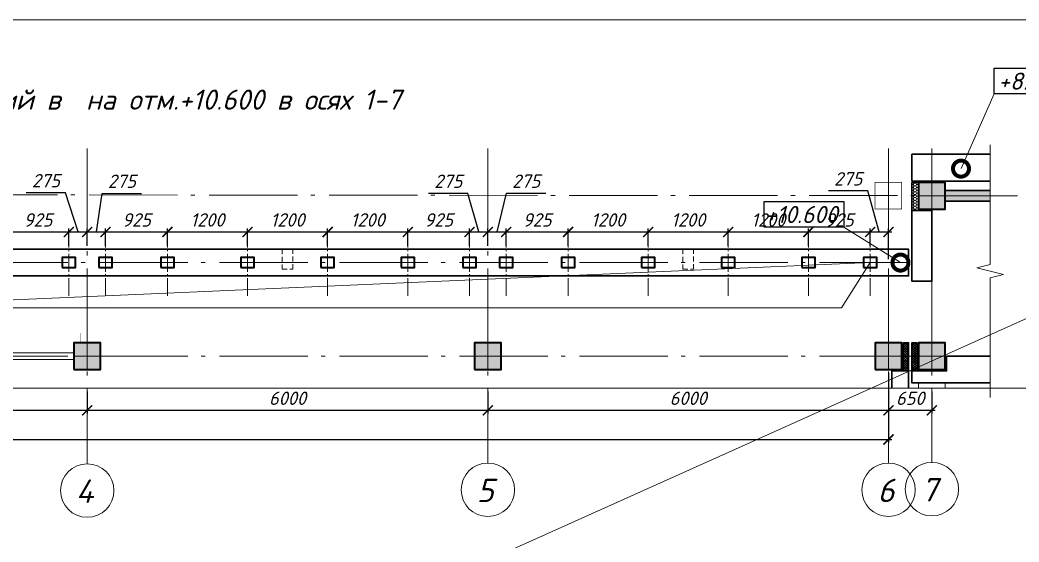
# Model space of a CAD drawing. Header units: millimetres. Extents: x -261261 to 40490, y -238222 to -44846.
# Drawn here: x -197658 to -182697, y -106146 to -98337 of the extents above; entities that cross this region are included whole.
import ezdxf
from ezdxf import colors
from ezdxf.entities.mleader import LeaderData, LeaderLine
from ezdxf.enums import TextEntityAlignment as Align
from ezdxf.math import Vec2, Vec3

# ---------------------------------------------------------------- set-up
doc = ezdxf.new("R2010")
doc.units = ezdxf.units.MM
doc.header["$MEASUREMENT"] = 0
for name, pattern in [('Double Dashed', [1797.222233, 1325, -211.666656, 63.333344, -197.222233]), ('Штриховая', [5644.444466, 2822.222233, -2822.222233]), ('штриховаяX2', [38.1, 25.4, -12.7])]:
    doc.linetypes.add(name, pattern=pattern)
doc.layers.get('0').update_dxf_attribs({"lineweight": 5})
doc.layers.add('#Hatch', color=252, linetype='Continuous', lineweight=5, true_color=0x696969)
for name, color, linetype, lineweight in [('#Бетон', 10, 'Continuous', 35), ('#Выноски', 150, 'Continuous', 15), ('#Оси', 7, 'Continuous', 5), ('0_Ном._пера__99', 7, 'Continuous', 40), ('колонны_Ном._пера__94', 252, 'Continuous', 13), ('колонны_Ном._пера__99', 7, 'Continuous', 40), ('Конструкции', 160, 'Continuous', 5), ('оси_Ном._пера__96', 7, 'Continuous', 5), ('оси_Ном._пера__97', 7, 'Continuous', 20), ('размеры', 7, 'Continuous', 5), ('стены наруж_Ном._пера__97', 7, 'Continuous', 20), ('чертеж_Ном._пера__96', 7, 'Continuous', 13), ('Штриховка', 7, 'Continuous', 9)]:
    doc.layers.add(name, color=color, linetype=linetype, lineweight=lineweight)
for name, color, linetype in [('#стены внутр', 152, 'Continuous'), ('#стены наруж', 7, 'Continuous'), ('колонны', 7, 'Continuous'), ('оси', 7, 'Continuous'), ('текст', 7, 'Continuous')]:
    doc.layers.add(name, color=color, linetype=linetype)
doc.styles.add('GOST 2.304', font='isocpeui.ttf')
doc.styles.get("Standard").update_dxf_attribs({"font": 'isocpeui.ttf'})
doc.styles.add('STEP PR', font='isocpeui.ttf')
doc.dimstyles.get("Standard").update_dxf_attribs({"dimtxt": 200, "dimasz": 150, "dimexe": 50, "dimexo": 50, "dimgap": 80, "dimtad": 1, "dimdec": 0, "dimzin": 0, "dimdsep": 46, "dimtxsty": 'Standard', "dimblk": 'ARCHTICK', "dimcen": 5, "dimdle": 50, "dimadec": 0, "dimazin": 0, "dimtfac": 1, "dimtdec": 0, "dimtofl": 0, "dimtmove": 1, "dimatfit": 3, "dimfxl": 1, "dimtolj": 1, "dimtzin": 0, "dimarcsym": 0})

# ---------------------------------------------------------------- blocks, each defined once
blk = doc.blocks.new('Колонна_15_1', base_point=(22379, 71856))
at = {"layer": 'колонны_Ном._пера__94', "linetype": 'Continuous', "true_color": 0x7d7d7d}
blk.add_hatch(color=8, dxfattribs=at).paths.add_polyline_path([(22179, 71647), (22579, 71647), (22579, 72047), (22179, 72047)])
blk.add_hatch(color=8, dxfattribs=at).paths.add_polyline_path([(22179, 71647), (22579, 71647), (22579, 72047), (22179, 72047)])
at = {"layer": 'колонны_Ном._пера__99', "linetype": 'Continuous', "flags": 128}
blk.add_lwpolyline([(22179, 71647), (22579, 71647), (22579, 72047), (22179, 72047)], close=True, dxfattribs=at)
at = {"layer": 'колонны_Ном._пера__99', "color": 8, "linetype": 'Continuous', "true_color": 0x737373, "flags": 128}
blk.add_lwpolyline([(22179, 71647), (22579, 71647), (22579, 72047), (22179, 72047)], close=True, dxfattribs=at)
at = {"layer": 'оси_Ном._пера__96', "color": 253, "lineweight": 5, "true_color": 0x9c9c9c}
for points in [[(22379, 72047), (22379, 71647)], [(22379, 72047), (22379, 71647)], [(22179, 71847), (22579, 71847)], [(22179, 71847), (22579, 71847)]]:
    blk.add_lwpolyline(points, dxfattribs=at)
blk = doc.blocks.new('Связ001')
at = {"layer": 'Конструкции', "color": 102, "linetype": 'Continuous', "lineweight": 9}
blk.add_lwpolyline([(5837, 0), (5837, 100), (0, 100), (0, 0), (5837, 0)], dxfattribs=at)
blk = doc.blocks.new('*U282')
at = {"color": 0, "linetype": 'ByBlock', "lineweight": -2}
blk.add_line((102.129, 0), (0, 0), dxfattribs=at)
blk = doc.blocks.new('*U283')
at = {"color": 0, "linetype": 'ByBlock', "lineweight": -2}
for p, q in [((11.186, 0), (11.499, 1.25)), ((11.499, 1.25), (12.124, -1.25)), ((11.186, 0), (0, 0)), ((12.124, -1.25), (12.436, 0)), ((23.622, 0), (12.436, 0))]:
    blk.add_line(p, q, dxfattribs=at)
blk = doc.blocks.new('_ArchTick')
at = {"color": 0, "linetype": 'ByBlock', "const_width": 0.15}
blk.add_lwpolyline([(-0.5, -0.5), (0.5, 0.5)], dxfattribs=at)
blk = doc.blocks.new('*D303')
at = {"layer": 'Defpoints', "color": 0, "transparency": 16777216}
for p in [(-196926, -101508), (-197851, -101766), (-196926, -101766)]:
    blk.add_point(p, dxfattribs=at)
at = {"layer": 'размеры', "color": 0, "lineweight": -2, "transparency": 16777216}
for p, q in [((-197901, -101508), (-196876, -101508)), ((-197851, -101716), (-197851, -101458)), ((-196926, -101716), (-196926, -101458))]:
    blk.add_line(p, q, dxfattribs=at)
at = {"layer": 'размеры', "color": 0, "lineweight": -2, "transparency": 16777216, "xscale": 150, "yscale": 150, "zscale": 150, "rotation": 180}
blk.add_blockref('_ArchTick', (-197851, -101508), dxfattribs=at)
at = {"layer": 'размеры', "color": 0, "lineweight": -2, "transparency": 16777216, "xscale": 150, "yscale": 150, "zscale": 150}
blk.add_blockref('_ArchTick', (-196926, -101508), dxfattribs=at)
at = {"layer": 'размеры', "color": 0, "transparency": 16777216, "insert": (-197388, -101328), "char_height": 200, "attachment_point": 5, "style": 'STEP PR'}
blk.add_mtext('\\A1;925', dxfattribs=at)
blk = doc.blocks.new('*D304')
at = {"layer": 'Defpoints', "color": 0, "transparency": 16777216}
for p in [(-196651, -101508), (-196926, -101766), (-196651, -101766)]:
    blk.add_point(p, dxfattribs=at)
at = {"layer": 'размеры', "color": 0, "lineweight": -2, "transparency": 16777216}
for p, q in [((-196975, -100922), (-197566, -100922)), ((-196789, -101508), (-196975, -100922)), ((-196976, -101508), (-196601, -101508)), ((-196926, -101716), (-196926, -101458)), ((-196651, -101716), (-196651, -101458))]:
    blk.add_line(p, q, dxfattribs=at)
at = {"layer": 'размеры', "color": 0, "lineweight": -2, "transparency": 16777216, "xscale": 150, "yscale": 150, "zscale": 150, "rotation": 180}
blk.add_blockref('_ArchTick', (-196926, -101508), dxfattribs=at)
at = {"layer": 'размеры', "color": 0, "lineweight": -2, "transparency": 16777216, "xscale": 150, "yscale": 150, "zscale": 150}
blk.add_blockref('_ArchTick', (-196651, -101508), dxfattribs=at)
at = {"layer": 'размеры', "color": 0, "transparency": 16777216, "insert": (-197270, -100741), "char_height": 200, "attachment_point": 5, "style": 'STEP PR'}
blk.add_mtext('\\A1;275', dxfattribs=at)
blk = doc.blocks.new('*D305')
at = {"layer": 'Defpoints', "color": 0, "transparency": 16777216}
for p in [(-196376, -101508), (-196651, -101766), (-196376, -101766)]:
    blk.add_point(p, dxfattribs=at)
at = {"layer": 'размеры', "color": 0, "lineweight": -2, "transparency": 16777216}
for p, q in [((-196514, -101508), (-196428, -100930)), ((-196428, -100930), (-195837, -100930)), ((-196701, -101508), (-196326, -101508)), ((-196651, -101716), (-196651, -101458)), ((-196376, -101716), (-196376, -101458))]:
    blk.add_line(p, q, dxfattribs=at)
at = {"layer": 'размеры', "color": 0, "lineweight": -2, "transparency": 16777216, "xscale": 150, "yscale": 150, "zscale": 150, "rotation": 180}
blk.add_blockref('_ArchTick', (-196651, -101508), dxfattribs=at)
at = {"layer": 'размеры', "color": 0, "lineweight": -2, "transparency": 16777216, "xscale": 150, "yscale": 150, "zscale": 150}
blk.add_blockref('_ArchTick', (-196376, -101508), dxfattribs=at)
at = {"layer": 'размеры', "color": 0, "transparency": 16777216, "insert": (-196132, -100749), "char_height": 200, "attachment_point": 5, "style": 'STEP PR'}
blk.add_mtext('\\A1;275', dxfattribs=at)
blk = doc.blocks.new('*D306')
at = {"layer": 'Defpoints', "color": 0, "transparency": 16777216}
for p in [(-195451, -101508), (-196376, -101766), (-195451, -101766)]:
    blk.add_point(p, dxfattribs=at)
at = {"layer": 'размеры', "color": 0, "lineweight": -2, "transparency": 16777216}
for p, q in [((-196426, -101508), (-195401, -101508)), ((-196376, -101716), (-196376, -101458)), ((-195451, -101716), (-195451, -101458))]:
    blk.add_line(p, q, dxfattribs=at)
at = {"layer": 'размеры', "color": 0, "lineweight": -2, "transparency": 16777216, "xscale": 150, "yscale": 150, "zscale": 150, "rotation": 180}
blk.add_blockref('_ArchTick', (-196376, -101508), dxfattribs=at)
at = {"layer": 'размеры', "color": 0, "lineweight": -2, "transparency": 16777216, "xscale": 150, "yscale": 150, "zscale": 150}
blk.add_blockref('_ArchTick', (-195451, -101508), dxfattribs=at)
at = {"layer": 'размеры', "color": 0, "transparency": 16777216, "insert": (-195913, -101328), "char_height": 200, "attachment_point": 5, "style": 'STEP PR'}
blk.add_mtext('\\A1;925', dxfattribs=at)
blk = doc.blocks.new('*D307')
at = {"layer": 'Defpoints', "color": 0, "transparency": 16777216}
for p in [(-194251, -101508), (-195451, -101766), (-194251, -101766)]:
    blk.add_point(p, dxfattribs=at)
at = {"layer": 'размеры', "color": 0, "lineweight": -2, "transparency": 16777216}
for p, q in [((-195501, -101508), (-194201, -101508)), ((-195451, -101716), (-195451, -101458)), ((-194251, -101716), (-194251, -101458))]:
    blk.add_line(p, q, dxfattribs=at)
at = {"layer": 'размеры', "color": 0, "lineweight": -2, "transparency": 16777216, "xscale": 150, "yscale": 150, "zscale": 150, "rotation": 180}
blk.add_blockref('_ArchTick', (-195451, -101508), dxfattribs=at)
at = {"layer": 'размеры', "color": 0, "lineweight": -2, "transparency": 16777216, "xscale": 150, "yscale": 150, "zscale": 150}
blk.add_blockref('_ArchTick', (-194251, -101508), dxfattribs=at)
at = {"layer": 'размеры', "color": 0, "transparency": 16777216, "insert": (-194851, -101328), "char_height": 200, "attachment_point": 5, "style": 'STEP PR'}
blk.add_mtext('\\A1;1200', dxfattribs=at)
blk = doc.blocks.new('*D308')
at = {"layer": 'Defpoints', "color": 0, "transparency": 16777216}
for p in [(-193051, -101508), (-194251, -101766), (-193051, -101766)]:
    blk.add_point(p, dxfattribs=at)
at = {"layer": 'размеры', "color": 0, "lineweight": -2, "transparency": 16777216}
for p, q in [((-194301, -101508), (-193001, -101508)), ((-194251, -101716), (-194251, -101458)), ((-193051, -101716), (-193051, -101458))]:
    blk.add_line(p, q, dxfattribs=at)
at = {"layer": 'размеры', "color": 0, "lineweight": -2, "transparency": 16777216, "xscale": 150, "yscale": 150, "zscale": 150, "rotation": 180}
blk.add_blockref('_ArchTick', (-194251, -101508), dxfattribs=at)
at = {"layer": 'размеры', "color": 0, "lineweight": -2, "transparency": 16777216, "xscale": 150, "yscale": 150, "zscale": 150}
blk.add_blockref('_ArchTick', (-193051, -101508), dxfattribs=at)
at = {"layer": 'размеры', "color": 0, "transparency": 16777216, "insert": (-193651, -101328), "char_height": 200, "attachment_point": 5, "style": 'STEP PR'}
blk.add_mtext('\\A1;1200', dxfattribs=at)
blk = doc.blocks.new('*D309')
at = {"layer": 'Defpoints', "color": 0, "transparency": 16777216}
for p in [(-191851, -101508), (-193051, -101766), (-191851, -101766)]:
    blk.add_point(p, dxfattribs=at)
at = {"layer": 'размеры', "color": 0, "lineweight": -2, "transparency": 16777216}
for p, q in [((-193101, -101508), (-191801, -101508)), ((-193051, -101716), (-193051, -101458)), ((-191851, -101716), (-191851, -101458))]:
    blk.add_line(p, q, dxfattribs=at)
at = {"layer": 'размеры', "color": 0, "lineweight": -2, "transparency": 16777216, "xscale": 150, "yscale": 150, "zscale": 150, "rotation": 180}
blk.add_blockref('_ArchTick', (-193051, -101508), dxfattribs=at)
at = {"layer": 'размеры', "color": 0, "lineweight": -2, "transparency": 16777216, "xscale": 150, "yscale": 150, "zscale": 150}
blk.add_blockref('_ArchTick', (-191851, -101508), dxfattribs=at)
at = {"layer": 'размеры', "color": 0, "transparency": 16777216, "insert": (-192451, -101328), "char_height": 200, "attachment_point": 5, "style": 'STEP PR'}
blk.add_mtext('\\A1;1200', dxfattribs=at)
blk = doc.blocks.new('*D310')
at = {"layer": 'Defpoints', "color": 0, "transparency": 16777216}
for p in [(-190926, -101508), (-191851, -101766), (-190926, -101766)]:
    blk.add_point(p, dxfattribs=at)
at = {"layer": 'размеры', "color": 0, "lineweight": -2, "transparency": 16777216}
for p, q in [((-191901, -101508), (-190876, -101508)), ((-191851, -101716), (-191851, -101458)), ((-190926, -101716), (-190926, -101458))]:
    blk.add_line(p, q, dxfattribs=at)
at = {"layer": 'размеры', "color": 0, "lineweight": -2, "transparency": 16777216, "xscale": 150, "yscale": 150, "zscale": 150, "rotation": 180}
blk.add_blockref('_ArchTick', (-191851, -101508), dxfattribs=at)
at = {"layer": 'размеры', "color": 0, "lineweight": -2, "transparency": 16777216, "xscale": 150, "yscale": 150, "zscale": 150}
blk.add_blockref('_ArchTick', (-190926, -101508), dxfattribs=at)
at = {"layer": 'размеры', "color": 0, "transparency": 16777216, "insert": (-191388, -101328), "char_height": 200, "attachment_point": 5, "style": 'STEP PR'}
blk.add_mtext('\\A1;925', dxfattribs=at)
blk = doc.blocks.new('*D311')
at = {"layer": 'Defpoints', "color": 0, "transparency": 16777216}
for p in [(-190651, -101508), (-190926, -101766), (-190651, -101766)]:
    blk.add_point(p, dxfattribs=at)
at = {"layer": 'размеры', "color": 0, "lineweight": -2, "transparency": 16777216}
for p, q in [((-190949, -100930), (-191539, -100930)), ((-190789, -101508), (-190949, -100930)), ((-190976, -101508), (-190601, -101508)), ((-190926, -101716), (-190926, -101458)), ((-190651, -101716), (-190651, -101458))]:
    blk.add_line(p, q, dxfattribs=at)
at = {"layer": 'размеры', "color": 0, "lineweight": -2, "transparency": 16777216, "xscale": 150, "yscale": 150, "zscale": 150, "rotation": 180}
blk.add_blockref('_ArchTick', (-190926, -101508), dxfattribs=at)
at = {"layer": 'размеры', "color": 0, "lineweight": -2, "transparency": 16777216, "xscale": 150, "yscale": 150, "zscale": 150}
blk.add_blockref('_ArchTick', (-190651, -101508), dxfattribs=at)
at = {"layer": 'размеры', "color": 0, "transparency": 16777216, "insert": (-191244, -100749), "char_height": 200, "attachment_point": 5, "style": 'STEP PR'}
blk.add_mtext('\\A1;275', dxfattribs=at)
blk = doc.blocks.new('*D312')
at = {"layer": 'Defpoints', "color": 0, "transparency": 16777216}
for p in [(-190376, -101508), (-190651, -101766), (-190376, -101766)]:
    blk.add_point(p, dxfattribs=at)
at = {"layer": 'размеры', "color": 0, "lineweight": -2, "transparency": 16777216}
for p, q in [((-190514, -101508), (-190373, -100929)), ((-190373, -100929), (-189783, -100929)), ((-190701, -101508), (-190326, -101508)), ((-190651, -101716), (-190651, -101458)), ((-190376, -101716), (-190376, -101458))]:
    blk.add_line(p, q, dxfattribs=at)
at = {"layer": 'размеры', "color": 0, "lineweight": -2, "transparency": 16777216, "xscale": 150, "yscale": 150, "zscale": 150, "rotation": 180}
blk.add_blockref('_ArchTick', (-190651, -101508), dxfattribs=at)
at = {"layer": 'размеры', "color": 0, "lineweight": -2, "transparency": 16777216, "xscale": 150, "yscale": 150, "zscale": 150}
blk.add_blockref('_ArchTick', (-190376, -101508), dxfattribs=at)
at = {"layer": 'размеры', "color": 0, "transparency": 16777216, "insert": (-190078, -100748), "char_height": 200, "attachment_point": 5, "style": 'STEP PR'}
blk.add_mtext('\\A1;275', dxfattribs=at)
blk = doc.blocks.new('*D313')
at = {"layer": 'Defpoints', "color": 0, "transparency": 16777216}
for p in [(-189451, -101508), (-190376, -101766), (-189451, -101766)]:
    blk.add_point(p, dxfattribs=at)
at = {"layer": 'размеры', "color": 0, "lineweight": -2, "transparency": 16777216}
for p, q in [((-190426, -101508), (-189401, -101508)), ((-190376, -101716), (-190376, -101458)), ((-189451, -101716), (-189451, -101458))]:
    blk.add_line(p, q, dxfattribs=at)
at = {"layer": 'размеры', "color": 0, "lineweight": -2, "transparency": 16777216, "xscale": 150, "yscale": 150, "zscale": 150, "rotation": 180}
blk.add_blockref('_ArchTick', (-190376, -101508), dxfattribs=at)
at = {"layer": 'размеры', "color": 0, "lineweight": -2, "transparency": 16777216, "xscale": 150, "yscale": 150, "zscale": 150}
blk.add_blockref('_ArchTick', (-189451, -101508), dxfattribs=at)
at = {"layer": 'размеры', "color": 0, "transparency": 16777216, "insert": (-189913, -101328), "char_height": 200, "attachment_point": 5, "style": 'STEP PR'}
blk.add_mtext('\\A1;925', dxfattribs=at)
blk = doc.blocks.new('*D314')
at = {"layer": 'Defpoints', "color": 0, "transparency": 16777216}
for p in [(-188251, -101508), (-189451, -101766), (-188251, -101766)]:
    blk.add_point(p, dxfattribs=at)
at = {"layer": 'размеры', "color": 0, "lineweight": -2, "transparency": 16777216}
for p, q in [((-189501, -101508), (-188201, -101508)), ((-189451, -101716), (-189451, -101458)), ((-188251, -101716), (-188251, -101458))]:
    blk.add_line(p, q, dxfattribs=at)
at = {"layer": 'размеры', "color": 0, "lineweight": -2, "transparency": 16777216, "xscale": 150, "yscale": 150, "zscale": 150, "rotation": 180}
blk.add_blockref('_ArchTick', (-189451, -101508), dxfattribs=at)
at = {"layer": 'размеры', "color": 0, "lineweight": -2, "transparency": 16777216, "xscale": 150, "yscale": 150, "zscale": 150}
blk.add_blockref('_ArchTick', (-188251, -101508), dxfattribs=at)
at = {"layer": 'размеры', "color": 0, "transparency": 16777216, "insert": (-188851, -101328), "char_height": 200, "attachment_point": 5, "style": 'STEP PR'}
blk.add_mtext('\\A1;1200', dxfattribs=at)
blk = doc.blocks.new('*D315')
at = {"layer": 'Defpoints', "color": 0, "transparency": 16777216}
for p in [(-187051, -101508), (-188251, -101766), (-187051, -101766)]:
    blk.add_point(p, dxfattribs=at)
at = {"layer": 'размеры', "color": 0, "lineweight": -2, "transparency": 16777216}
for p, q in [((-188301, -101508), (-187001, -101508)), ((-188251, -101716), (-188251, -101458)), ((-187051, -101716), (-187051, -101458))]:
    blk.add_line(p, q, dxfattribs=at)
at = {"layer": 'размеры', "color": 0, "lineweight": -2, "transparency": 16777216, "xscale": 150, "yscale": 150, "zscale": 150, "rotation": 180}
blk.add_blockref('_ArchTick', (-188251, -101508), dxfattribs=at)
at = {"layer": 'размеры', "color": 0, "lineweight": -2, "transparency": 16777216, "xscale": 150, "yscale": 150, "zscale": 150}
blk.add_blockref('_ArchTick', (-187051, -101508), dxfattribs=at)
at = {"layer": 'размеры', "color": 0, "transparency": 16777216, "insert": (-187651, -101328), "char_height": 200, "attachment_point": 5, "style": 'STEP PR'}
blk.add_mtext('\\A1;1200', dxfattribs=at)
blk = doc.blocks.new('*D316')
at = {"layer": 'Defpoints', "color": 0, "transparency": 16777216}
for p in [(-185851, -101508), (-187051, -101766), (-185851, -101766)]:
    blk.add_point(p, dxfattribs=at)
at = {"layer": 'размеры', "color": 0, "lineweight": -2, "transparency": 16777216}
for p, q in [((-187101, -101508), (-185801, -101508)), ((-187051, -101716), (-187051, -101458)), ((-185851, -101716), (-185851, -101458))]:
    blk.add_line(p, q, dxfattribs=at)
at = {"layer": 'размеры', "color": 0, "lineweight": -2, "transparency": 16777216, "xscale": 150, "yscale": 150, "zscale": 150, "rotation": 180}
blk.add_blockref('_ArchTick', (-187051, -101508), dxfattribs=at)
at = {"layer": 'размеры', "color": 0, "lineweight": -2, "transparency": 16777216, "xscale": 150, "yscale": 150, "zscale": 150}
blk.add_blockref('_ArchTick', (-185851, -101508), dxfattribs=at)
at = {"layer": 'размеры', "color": 0, "transparency": 16777216, "insert": (-186451, -101328), "char_height": 200, "attachment_point": 5, "style": 'STEP PR'}
blk.add_mtext('\\A1;1200', dxfattribs=at)
blk = doc.blocks.new('*D317')
at = {"layer": 'Defpoints', "color": 0, "transparency": 16777216}
for p in [(-184926, -101508), (-185851, -101766), (-184926, -101766)]:
    blk.add_point(p, dxfattribs=at)
at = {"layer": 'размеры', "color": 0, "lineweight": -2, "transparency": 16777216}
for p, q in [((-185901, -101508), (-184876, -101508)), ((-185851, -101716), (-185851, -101458)), ((-184926, -101716), (-184926, -101458))]:
    blk.add_line(p, q, dxfattribs=at)
at = {"layer": 'размеры', "color": 0, "lineweight": -2, "transparency": 16777216, "xscale": 150, "yscale": 150, "zscale": 150, "rotation": 180}
blk.add_blockref('_ArchTick', (-185851, -101508), dxfattribs=at)
at = {"layer": 'размеры', "color": 0, "lineweight": -2, "transparency": 16777216, "xscale": 150, "yscale": 150, "zscale": 150}
blk.add_blockref('_ArchTick', (-184926, -101508), dxfattribs=at)
at = {"layer": 'размеры', "color": 0, "transparency": 16777216, "insert": (-185388, -101328), "char_height": 200, "attachment_point": 5, "style": 'STEP PR'}
blk.add_mtext('\\A1;925', dxfattribs=at)
blk = doc.blocks.new('*D318')
at = {"layer": 'Defpoints', "color": 0, "transparency": 16777216}
for p in [(-184651, -101508), (-184926, -101766), (-184651, -101966)]:
    blk.add_point(p, dxfattribs=at)
at = {"layer": 'размеры', "color": 0, "lineweight": -2, "transparency": 16777216}
for p, q in [((-184960, -100894), (-185551, -100894)), ((-184789, -101508), (-184960, -100894)), ((-184976, -101508), (-184601, -101508)), ((-184926, -101716), (-184926, -101458)), ((-184651, -101916), (-184651, -101458))]:
    blk.add_line(p, q, dxfattribs=at)
at = {"layer": 'размеры', "color": 0, "lineweight": -2, "transparency": 16777216, "xscale": 150, "yscale": 150, "zscale": 150, "rotation": 180}
blk.add_blockref('_ArchTick', (-184926, -101508), dxfattribs=at)
at = {"layer": 'размеры', "color": 0, "lineweight": -2, "transparency": 16777216, "xscale": 150, "yscale": 150, "zscale": 150}
blk.add_blockref('_ArchTick', (-184651, -101508), dxfattribs=at)
at = {"layer": 'размеры', "color": 0, "transparency": 16777216, "insert": (-185255, -100713), "char_height": 200, "attachment_point": 5, "style": 'STEP PR'}
blk.add_mtext('\\A1;275', dxfattribs=at)
blk = doc.blocks.new('*D326')
at = {"layer": 'Defpoints', "color": 0, "transparency": 16777216}
for p in [(-202651, -103845), (-196651, -103845), (-196651, -104176)]:
    blk.add_point(p, dxfattribs=at)
at = {"layer": 'размеры', "color": 0, "lineweight": -2, "transparency": 16777216}
for p, q in [((-202651, -103895), (-202651, -104226)), ((-196651, -103895), (-196651, -104226)), ((-202701, -104176), (-196601, -104176))]:
    blk.add_line(p, q, dxfattribs=at)
at = {"layer": 'размеры', "color": 0, "lineweight": -2, "transparency": 16777216, "xscale": 150, "yscale": 150, "zscale": 150, "rotation": 180}
blk.add_blockref('_ArchTick', (-202651, -104176), dxfattribs=at)
at = {"layer": 'размеры', "color": 0, "lineweight": -2, "transparency": 16777216, "xscale": 150, "yscale": 150, "zscale": 150}
blk.add_blockref('_ArchTick', (-196651, -104176), dxfattribs=at)
at = {"layer": 'размеры', "color": 0, "transparency": 16777216, "insert": (-199651, -103996), "char_height": 200, "attachment_point": 5, "style": 'STEP PR'}
blk.add_mtext('\\A1;6000', dxfattribs=at)
blk = doc.blocks.new('*D327')
at = {"layer": 'Defpoints', "color": 0, "transparency": 16777216}
for p in [(-196651, -103845), (-190651, -103845), (-190651, -104176)]:
    blk.add_point(p, dxfattribs=at)
at = {"layer": 'размеры', "color": 0, "lineweight": -2, "transparency": 16777216}
for p, q in [((-196651, -103895), (-196651, -104226)), ((-190651, -103895), (-190651, -104226)), ((-196701, -104176), (-190601, -104176))]:
    blk.add_line(p, q, dxfattribs=at)
at = {"layer": 'размеры', "color": 0, "lineweight": -2, "transparency": 16777216, "xscale": 150, "yscale": 150, "zscale": 150, "rotation": 180}
blk.add_blockref('_ArchTick', (-196651, -104176), dxfattribs=at)
at = {"layer": 'размеры', "color": 0, "lineweight": -2, "transparency": 16777216, "xscale": 150, "yscale": 150, "zscale": 150}
blk.add_blockref('_ArchTick', (-190651, -104176), dxfattribs=at)
at = {"layer": 'размеры', "color": 0, "transparency": 16777216, "insert": (-193651, -103996), "char_height": 200, "attachment_point": 5, "style": 'STEP PR'}
blk.add_mtext('\\A1;6000', dxfattribs=at)
blk = doc.blocks.new('*D328')
at = {"layer": 'Defpoints', "color": 0, "transparency": 16777216}
for p in [(-190651, -103845), (-184651, -103845), (-184651, -104176)]:
    blk.add_point(p, dxfattribs=at)
at = {"layer": 'размеры', "color": 0, "lineweight": -2, "transparency": 16777216}
for p, q in [((-190651, -103895), (-190651, -104226)), ((-184651, -103895), (-184651, -104226)), ((-190701, -104176), (-184601, -104176))]:
    blk.add_line(p, q, dxfattribs=at)
at = {"layer": 'размеры', "color": 0, "lineweight": -2, "transparency": 16777216, "xscale": 150, "yscale": 150, "zscale": 150, "rotation": 180}
blk.add_blockref('_ArchTick', (-190651, -104176), dxfattribs=at)
at = {"layer": 'размеры', "color": 0, "lineweight": -2, "transparency": 16777216, "xscale": 150, "yscale": 150, "zscale": 150}
blk.add_blockref('_ArchTick', (-184651, -104176), dxfattribs=at)
at = {"layer": 'размеры', "color": 0, "transparency": 16777216, "insert": (-187651, -103996), "char_height": 200, "attachment_point": 5, "style": 'STEP PR'}
blk.add_mtext('\\A1;6000', dxfattribs=at)
blk = doc.blocks.new('*D329')
at = {"layer": 'Defpoints', "color": 0, "transparency": 16777216}
for p in [(-184651, -103845), (-184001, -103845), (-184001, -104176)]:
    blk.add_point(p, dxfattribs=at)
at = {"layer": 'размеры', "color": 0, "lineweight": -2, "transparency": 16777216}
for p, q in [((-184651, -103895), (-184651, -104226)), ((-184001, -103895), (-184001, -104226)), ((-184701, -104176), (-183951, -104176))]:
    blk.add_line(p, q, dxfattribs=at)
at = {"layer": 'размеры', "color": 0, "lineweight": -2, "transparency": 16777216, "xscale": 150, "yscale": 150, "zscale": 150, "rotation": 180}
blk.add_blockref('_ArchTick', (-184651, -104176), dxfattribs=at)
at = {"layer": 'размеры', "color": 0, "lineweight": -2, "transparency": 16777216, "xscale": 150, "yscale": 150, "zscale": 150}
blk.add_blockref('_ArchTick', (-184001, -104176), dxfattribs=at)
at = {"layer": 'размеры', "color": 0, "transparency": 16777216, "insert": (-184326, -103996), "char_height": 200, "attachment_point": 5, "style": 'STEP PR'}
blk.add_mtext('\\A1;650', dxfattribs=at)
blk = doc.blocks.new('*D330')
at = {"layer": 'Defpoints', "color": 0, "transparency": 16777216}
for p in [(-214651, -103566), (-184651, -103566), (-184651, -104613)]:
    blk.add_point(p, dxfattribs=at)
at = {"layer": 'размеры', "color": 0, "lineweight": -2, "transparency": 16777216}
for p, q in [((-214651, -103616), (-214651, -104663)), ((-184651, -103616), (-184651, -104663)), ((-214701, -104613), (-184601, -104613))]:
    blk.add_line(p, q, dxfattribs=at)
at = {"layer": 'размеры', "color": 0, "lineweight": -2, "transparency": 16777216, "xscale": 150, "yscale": 150, "zscale": 150, "rotation": 180}
blk.add_blockref('_ArchTick', (-214651, -104613), dxfattribs=at)
at = {"layer": 'размеры', "color": 0, "lineweight": -2, "transparency": 16777216, "xscale": 150, "yscale": 150, "zscale": 150}
blk.add_blockref('_ArchTick', (-184651, -104613), dxfattribs=at)
at = {"layer": 'размеры', "color": 0, "transparency": 16777216, "insert": (-199651, -104433), "char_height": 200, "attachment_point": 5}
blk.add_mtext('\\A1;30000', dxfattribs=at)
blk = doc.blocks.new('_DotSmall')
at = {"color": 0, "linetype": 'ByBlock', "const_width": 0.5}
blk.add_lwpolyline([(-0.0625, 0, 1), (0.0625, 0, 1)], format="xyb", close=True, dxfattribs=at)

msp = doc.modelspace()

# ---------------------------------------------------------------- hatches: boundary and pattern name
at = {"layer": '#Hatch'}
h = msp.add_hatch(dxfattribs=at)
h.set_pattern_fill('ANSI37', color=256, scale=200)
h.set_pattern_definition([(45, (0, -36155.389), (-17.6776695, 17.6776695), []), (135, (0, -36155.389), (-17.6776695, -17.6776695), [])])
h.paths.add_polyline_path([(-184222.2, -103165.8), (-184301.2, -103165.8), (-184301.2, -103365.8), (-184222.2, -103365.8)])
h.paths.add_polyline_path([(-184222.2, -103365.8), (-184301.2, -103365.8), (-184301.2, -103585.8), (-184222.2, -103585.8)])
h.paths.add_polyline_path([(-184351.2, -103365.8), (-184430.2, -103365.8), (-184430.2, -103585.8), (-184351.2, -103585.8), (-184351.2, -103585.8)])
h.paths.add_polyline_path([(-184351.2, -103165.8), (-184430.2, -103165.8), (-184430.2, -103365.8), (-184351.2, -103365.8)])
at = {"layer": 'колонны_Ном._пера__94', "linetype": 'Continuous', "true_color": 0x737373}
msp.add_hatch(color=8, dxfattribs=at).paths.add_polyline_path([(-183130.6, -101045.8), (-183130.6, -100885.8), (-183801.5, -100885.8), (-183801.5, -101045.8)])
msp.add_hatch(color=8, dxfattribs=at).paths.add_polyline_path([(-183130.6, -101045.8), (-183130.6, -100885.8), (-183801.5, -100885.8), (-183801.5, -101045.8)])
at = {"layer": 'Штриховка', "lineweight": 5, "true_color": 0x737373}
h = msp.add_hatch(dxfattribs=at)
h.set_pattern_fill('HONEY', color=8, scale=200)
h.set_pattern_definition([(360, (-172869.447, -166550.91), (37.5, 21.650635), [25, -50]), (120, (-172869.447, -166550.91), (-37.5, 21.650635), [25, -50]), (60, (-172869.447, -166550.91), (2e-14, 43.30127), [-50, 25])])
h.paths.add_polyline_path([(-184301.2, -101185.8), (-184233.3, -101185.8), (-184201.5, -101185.8), (-184201.1, -100765.8), (-184301, -100765.8)])

# ---------------------------------------------------------------- linework, layer by layer
at = {"layer": '#Бетон', "linetype": 'штриховаяX2', "lineweight": 9, "ltscale": 3}
for points in [[(-193571.5, -102065.8), (-193571.5, -101765.8), (-193731.5, -101765.8), (-193731.5, -102065.8)], [(-187571.5, -102065.7), (-187571.5, -101765.7), (-187731.5, -101765.7), (-187731.5, -102065.7)]]:
    msp.add_lwpolyline(points, close=True, dxfattribs=at)
at = {"layer": '#Бетон'}
for points in [[(-197025.9, -102040.8), (-196825.9, -102040.8), (-196825.9, -101890.8), (-197025.9, -101890.8)], [(-196475.9, -102040.7), (-196275.9, -102040.7), (-196275.9, -101890.7), (-196475.9, -101890.7)], [(-195550.9, -102040.8), (-195350.9, -102040.8), (-195350.9, -101890.8), (-195550.9, -101890.8)], [(-194350.9, -102040.7), (-194150.9, -102040.7), (-194150.9, -101890.7), (-194350.9, -101890.7)], [(-193150.9, -102040.7), (-192950.9, -102040.7), (-192950.9, -101890.7), (-193150.9, -101890.7)], [(-191950.9, -102040.8), (-191750.9, -102040.8), (-191750.9, -101890.8), (-191950.9, -101890.8)], [(-191025.9, -102040.6), (-190825.9, -102040.6), (-190825.9, -101890.6), (-191025.9, -101890.6)], [(-190475.9, -102040.6), (-190275.9, -102040.6), (-190275.9, -101890.6), (-190475.9, -101890.6)], [(-189550.9, -102040.8), (-189350.9, -102040.8), (-189350.9, -101890.8), (-189550.9, -101890.8)], [(-188350.9, -102040.8), (-188150.9, -102040.8), (-188150.9, -101890.8), (-188350.9, -101890.8)], [(-187150.9, -102040.6), (-186950.9, -102040.6), (-186950.9, -101890.6), (-187150.9, -101890.6)], [(-185950.9, -102040.6), (-185750.9, -102040.6), (-185750.9, -101890.6), (-185950.9, -101890.6)], [(-185025.9, -102040.6), (-184825.9, -102040.6), (-184825.9, -101890.6), (-185025.9, -101890.6)]]:
    msp.add_lwpolyline(points, close=True, dxfattribs=at)
at = {"layer": '#стены внутр', "color": 8, "lineweight": 30, "true_color": 0x737373}
for points in [[(-183801.5, -101045.8), (-183801.5, -100885.8), (-183130.6, -100885.8)], [(-183130.6, -101045.8), (-183801.5, -101045.8)]]:
    msp.add_lwpolyline(points, dxfattribs=at)
at = {"layer": '#стены внутр', "lineweight": 30}
for points in [[(-183801.5, -101045.8), (-183801.5, -100885.8), (-183130.6, -100885.8)], [(-183130.6, -101045.8), (-183801.5, -101045.8)]]:
    msp.add_lwpolyline(points, dxfattribs=at)
at = {"layer": '#стены наруж', "lineweight": 30}
for points in [[(-183130.6, -100345.8), (-184301.2, -100345.8), (-184301.2, -100745.8), (-183130.6, -100745.8)], [(-184351.2, -101765.8), (-184351.2, -101765.8), (-184351.2, -101765.8), (-184351.2, -101765.8), (-184351.2, -101765.8), (-215271.5, -101765.8), (-215271.5, -103845.4)], [(-214871.5, -103845.4), (-214871.5, -102165.8), (-184351.2, -102165.8), (-184351.2, -101765.8)], [(-184430.2, -103165.8), (-184351.2, -103165.8), (-184351.2, -103585.8)], [(-184430.2, -103165.8), (-184430.2, -103585.8)], [(-184222.2, -103165.8), (-184301.2, -103165.8), (-184301.2, -103585.8)], [(-184222.2, -103165.8), (-184222.2, -103585.8)], [(-184301.2, -103585.8), (-183801.5, -103585.8), (-183781.5, -103585.8), (-183781.5, -103365.7)], [(-183130.6, -103365.7), (-183781.5, -103365.7)], [(-184601.2, -103845.4), (-184601.2, -103585.8), (-184351.2, -103585.8)], [(-184351.2, -103585.8), (-184351.2, -103845.4)], [(-184301.2, -103585.8), (-184301.2, -103765.7), (-183130.6, -103765.7)]]:
    msp.add_lwpolyline(points, dxfattribs=at)
for points in [[(-184201.5, -100765.8), (-184301.2, -100765.8), (-184301.2, -101185.8), (-184201.5, -101185.8)], [(-184001.2, -101185.8), (-184301.2, -101185.8), (-184301.2, -102244.6), (-184001.2, -102244.6)]]:
    msp.add_lwpolyline(points, close=True, dxfattribs=at)
msp.add_lwpolyline([(-220094.7, -98336.6), (-172624.4, -98336.6), (-172624.4, -119626.1), (-220094.7, -119626.1)], close=True)
msp.add_lwpolyline([(-220094.7, -119626.1), (-172624.4, -98336.6)])
at = {"layer": 'Defpoints', "color": 8, "linetype": 'штриховаяX2', "lineweight": 5, "ltscale": 5, "true_color": 0x737373, "const_width": 0.5}
for points in [[(-196751.8, -103165.8), (-196551.8, -103165.8), (-196551.2, -101865.8), (-196751.2, -101865.8)], [(-214451.5, -103165.8), (-196856.7, -103165.8), (-196856.7, -103565.8), (-214451.5, -103565.8)], [(-196451.5, -103165.8), (-184851.5, -103165.8), (-184851.5, -103565.8), (-196451.5, -103565.8)]]:
    msp.add_lwpolyline(points, close=True, dxfattribs=at)
at = {"layer": 'оси', "color": 9, "linetype": 'Штриховая', "lineweight": 13, "ltscale": 0.05, "true_color": 0xc4c4c4, "const_width": 10}
msp.add_lwpolyline([(-184851.8, -100765.8), (-184451.8, -100765.8), (-184451.8, -101165.8), (-184851.8, -101165.8)], close=True, dxfattribs=at)
at = {"layer": 'оси_Ном._пера__96', "linetype": 'Double Dashed', "lineweight": 5}
msp.add_line((-196651.2, -100259.2), (-196651.2, -104345.5), dxfattribs=at)
at = {"layer": 'оси_Ном._пера__96', "linetype": 'Double Dashed'}
for p, q in [((-190651.2, -100259.2), (-190651.2, -104334.2)), ((-184651.2, -100259.2), (-184651.2, -104334.2)), ((-184001.2, -100259.2), (-184001.2, -104324.4)), ((-182717.5, -100965.8), (-217249.4, -100937.7)), ((-184360.7, -101965.8), (-216741.4, -101965.8)), ((-184360.7, -103365.8), (-217041.5, -103365.8)), ((-184821.1, -103365.8), (-183921.1, -103365.8)), ((-190651.2, -104122.3), (-190651.2, -104965.2)), ((-184651.2, -104122.3), (-184651.2, -104965.2)), ((-184001.2, -104112.6), (-184001.2, -104955.5)), ((-196651.2, -104133.6), (-196651.2, -104976.5))]:
    msp.add_line(p, q, dxfattribs=at)
at = {"layer": 'оси_Ном._пера__96', "linetype": 'Double Dashed', "ltscale": 0.2}
for points in [[(-196925.9, -102461.5), (-196925.9, -101442)], [(-196375.9, -102461.5), (-196375.9, -101442)], [(-195450.9, -102461.5), (-195450.9, -101442)], [(-194250.9, -102461.5), (-194250.9, -101442)], [(-193050.9, -102461.4), (-193050.9, -101441.9)], [(-191850.9, -102461.5), (-191850.9, -101442)], [(-190925.9, -102461.4), (-190925.9, -101441.8)], [(-190375.9, -102461.5), (-190375.9, -101442)], [(-189450.9, -102461.5), (-189450.9, -101442)], [(-188250.9, -102461.5), (-188250.9, -101442)], [(-187050.9, -102461.3), (-187050.9, -101441.8)], [(-185850.9, -102461.3), (-185850.9, -101441.8)], [(-184925.9, -102461.5), (-184925.9, -101442)]]:
    msp.add_lwpolyline(points, dxfattribs=at)
at = {"layer": 'оси_Ном._пера__96', "linetype": 'Double Dashed'}
for p in [(-190651.2, -104122.3), (-190651.2, -104122.3), (-184651.2, -104122.3), (-184651.2, -104122.3), (-184001.2, -104112.6), (-184001.2, -104112.6), (-196651.2, -104133.6), (-196651.2, -104133.6)]:
    msp.add_point(p, dxfattribs=at)
at = {"layer": 'оси_Ном._пера__97', "linetype": 'Continuous'}
for centre in [(-196651.2, -105376.5), (-190651.2, -105365.2), (-184651.2, -105365.2), (-184001.2, -105355.5)]:
    msp.add_ellipse(centre, major_axis=(282.8, 282.8), ratio=1, start_param=3.9269908, end_param=10.2101761, dxfattribs=at)
at = {"layer": 'стены наруж_Ном._пера__97', "linetype": 'Continuous'}
for centre, start, end in [((-184725.7, -100876.3), 90, 180), ((-183911.7, -101055.3), 270, 0)]:
    msp.add_arc(centre, 0.5, start, end, dxfattribs=at)
at = {"layer": 'текст'}
for points in [[(-183069.9, -99059.6), (-181967.9, -99059.6), (-181967.9, -99443.6), (-183069.9, -99443.6), (-183069.9, -99059.6)], [(-186512.9, -101054.3), (-185320.3, -101054.3), (-185320.3, -101438.3), (-186512.9, -101438.3), (-186512.9, -101054.3)]]:
    msp.add_lwpolyline(points, dxfattribs=at)
at = {"layer": 'чертеж_Ном._пера__96'}
msp.add_lwpolyline([(-184201.5, -103845.4), (-184201.5, -103765.7), (-183801.5, -103765.7), (-183801.5, -103845.4)], dxfattribs=at)
at = {"layer": 'Штриховка'}
msp.add_lwpolyline([(-184351.2, -103585.8), (-184301.2, -103585.8)], dxfattribs=at)

# ---------------------------------------------------------------- block references
at = {"xscale": -160, "yscale": 160, "zscale": 160, "rotation": 90}
msp.add_blockref('*U283', (-183130.6, -100205.8), dxfattribs=at)
at = {"xscale": -160, "yscale": 160, "zscale": 160}
msp.add_blockref('*U282', (-182530.3, -103845.4), dxfattribs=at)
at = {"layer": 'колонны'}
for p in [(-184001.5, -100956.8), (-196651.5, -103356.8), (-190651.5, -103356.8), (-184651.5, -103356.8), (-184001.5, -103356.8)]:
    msp.add_blockref('Колонна_15_1', p, dxfattribs=at)
at = {"layer": 'Конструкции', "linetype": 'Continuous', "lineweight": 5, "xscale": 0.9584354169361498, "zscale": 1000}
msp.add_blockref('Связ001', (-202451.5, -103415.8), dxfattribs=at)

# ---------------------------------------------------------------- texts
at = {"layer": '#Оси', "linetype": 'Continuous', "ltscale": 100, "style": 'GOST 2.304'}
for s, p in [('4', (-196690.9, -105386.1)), ('5', (-190690.9, -105374.8)), ('6', (-184690.9, -105374.8)), ('7', (-184040.9, -105365))]:
    msp.add_text(s, height=350, dxfattribs=at).set_placement(p, align=Align.MIDDLE_CENTER)
at = {"layer": '0_Ном._пера__99', "linetype": 'Continuous', "insert": (-210174.2, -99568.9), "char_height": 300, "width": 18903.132, "attachment_point": 4}
msp.add_mtext('\\pi70.429;Схема размещения антисейсмическго пояса и закладных изделий в  на отм.+10.600 в осях 1-7', dxfattribs=at)
at = {"layer": 'текст', "style": 'STEP PR'}
for s, p in [('+8.730', (-182518.9, -99251.6)), ('+10.600', (-185957.3, -101246.3))]:
    msp.add_text(s, height=256, dxfattribs=at).set_placement(p, align=Align.MIDDLE_CENTER)

# ---------------------------------------------------------------- dimensions: what is measured, and where the dimension line sits
at = {"layer": 'размеры'}
for base, p1, p2, picture, middle in [((-196651.2, -101507.8), (-196925.9, -101765.8), (-196651.2, -101765.8), '*D304', (-197055.1, -100922.3)), ((-196375.9, -101507.8), (-196651.2, -101765.8), (-196375.9, -101765.8), '*D305', (-196347.6, -100930.4)), ((-190651.2, -101507.8), (-190925.9, -101765.8), (-190651.2, -101765.8), '*D311', (-191028.5, -100930.4)), ((-190375.9, -101507.8), (-190651.2, -101765.8), (-190375.9, -101765.8), '*D312', (-190293.3, -100929.3)), ((-184651.2, -101507.8), (-184925.9, -101765.8), (-184651.2, -101965.8), '*D318', (-185040, -100894))]:
    dim = msp.add_linear_dim(base=base, p1=p1, p2=p2, dimstyle='Standard', override={"dimtxsty": 'STEP PR'}, dxfattribs=at)
    dim.commit()
    dim.dimension.update_dxf_attribs({"geometry": picture, "text_midpoint": middle, "dimtype": 160})
for base, p1, p2, picture, middle in [((-196925.9, -101507.8), (-197850.9, -101765.8), (-196925.9, -101765.8), '*D303', (-197388.4, -101327.8)), ((-195450.9, -101507.8), (-196375.9, -101765.8), (-195450.9, -101765.8), '*D306', (-195913.4, -101327.8)), ((-194250.9, -101507.8), (-195450.9, -101765.8), (-194250.9, -101765.8), '*D307', (-194850.9, -101327.8)), ((-193050.9, -101507.8), (-194250.9, -101765.8), (-193050.9, -101765.8), '*D308', (-193650.9, -101327.8)), ((-191850.9, -101507.8), (-193050.9, -101765.8), (-191850.9, -101765.8), '*D309', (-192450.9, -101327.8)), ((-190925.9, -101507.8), (-191850.9, -101765.8), (-190925.9, -101765.8), '*D310', (-191388.4, -101327.8)), ((-189450.9, -101507.8), (-190375.9, -101765.8), (-189450.9, -101765.8), '*D313', (-189913.4, -101327.8)), ((-188250.9, -101507.8), (-189450.9, -101765.8), (-188250.9, -101765.8), '*D314', (-188850.9, -101327.8)), ((-187050.9, -101507.8), (-188250.9, -101765.8), (-187050.9, -101765.7), '*D315', (-187650.9, -101327.8)), ((-185850.9, -101507.8), (-187050.9, -101765.7), (-185850.9, -101765.8), '*D316', (-186450.9, -101327.8)), ((-184925.9, -101507.8), (-185850.9, -101765.8), (-184925.9, -101765.8), '*D317', (-185388.4, -101327.8)), ((-196651.2, -104175.9), (-202651.2, -103845.4), (-196651.2, -103845.4), '*D326', (-199651.2, -103995.9)), ((-190651.2, -104175.9), (-196651.2, -103845.4), (-190651.2, -103845.4), '*D327', (-193651.2, -103995.9)), ((-184651.2, -104175.9), (-190651.2, -103845.4), (-184651.2, -103845.4), '*D328', (-187651.2, -103995.9)), ((-184001.2, -104175.9), (-184651.2, -103845.4), (-184001.2, -103845.4), '*D329', (-184326.2, -103995.9))]:
    dim = msp.add_linear_dim(base=base, p1=p1, p2=p2, dimstyle='Standard', override={"dimtxsty": 'STEP PR'}, dxfattribs=at)
    dim.commit()
    dim.dimension.update_dxf_attribs({"geometry": picture, "text_midpoint": middle})
dim = msp.add_linear_dim(base=(-184651.2, -104613), p1=(-214651.2, -103565.8), p2=(-184651.2, -103565.8), dimstyle='Standard', dxfattribs=at)
dim.commit()
dim.dimension.update_dxf_attribs({"geometry": '*D330', "text_midpoint": (-199651.2, -104433)})

# ---------------------------------------------------------------- leaders
at = {"layer": '#Выноски'}
ml = msp.add_multileader_mtext('Standard', dxfattribs=at)
ml.set_content('\\A1; ', color=256, style='STEP PR')
ml.set_leader_properties(color=256, linetype='ByLayer', lineweight=-1)
ml.set_arrow_properties(name='DOTSMALL')
ml.build(insert=Vec2(0, 0))
ml.multileader.update_dxf_attribs({"text_left_attachment_type": 6, "text_right_attachment_type": 6, "dogleg_length": 0, "arrow_head_size": 480, "scale": 0.8})
ctx = ml.context
ctx.base_point, ctx.scale, ctx.char_height, ctx.arrow_head_size, ctx.landing_gap_size, ctx.plane_origin = Vec3(-183069.9, -99443.6), 0.8, 480, 480, 200, Vec3(-125008.1, -148064.9)
ctx.left_attachment, ctx.right_attachment, ctx.text_align_type = 6, 6, 1
notes = []
notes.append((ctx, [(0, (1, 1, 0), (-183069.9, -99443.6), (1, 0), 0, [(1, [(-183565.6, -100560.4)], 0, [])])]))
ctx.mtext.insert, ctx.mtext.rotation, ctx.mtext.width, ctx.mtext.defined_height, ctx.mtext.alignment, ctx.mtext.flow_direction = Vec3(-182720.8, -98963.6), 6.2831853, 1386.881, 464.8, 2, 5
ml = msp.add_multileader_mtext('Standard', dxfattribs=at)
ml.set_content('\\A1; ', color=256, style='STEP PR')
ml.set_leader_properties(color=256, linetype='ByLayer', lineweight=-1)
ml.set_arrow_properties(name='DOTSMALL')
ml.build(insert=Vec2(0, 0))
ml.multileader.update_dxf_attribs({"text_left_attachment_type": 6, "text_right_attachment_type": 6, "dogleg_length": 0, "arrow_head_size": 480, "scale": 0.8})
ctx = ml.context
ctx.base_point, ctx.scale, ctx.char_height, ctx.arrow_head_size, ctx.landing_gap_size, ctx.plane_origin = Vec3(-186018.5, -101438.3), 0.8, 480, 480, 200, Vec3(-126774.8, -149010.8)
ctx.left_attachment, ctx.right_attachment, ctx.text_align_type = 6, 6, 1
notes.append((ctx, [(1, (1, 1, 0), (-185320.3, -101438.3), (-1, 0), 0, [(1, [(-184472, -101965.8)], 0, [])])]))
ctx.mtext.insert, ctx.mtext.rotation, ctx.mtext.width, ctx.mtext.defined_height, ctx.mtext.alignment, ctx.mtext.flow_direction = Vec3(-185669.4, -100958.3), 6.2831853, 1386.881, 464.8, 2, 5
ml = msp.add_multileader_mtext('Standard', dxfattribs=at)
ml.set_content('\\A1;Зд-18\\PМН113-6', color=256, style='STEP PR')
ml.set_leader_properties(color=256, linetype='ByLayer', lineweight=-1)
ml.build(insert=Vec2(0, 0))
ml.multileader.update_dxf_attribs({"text_left_attachment_type": 6, "text_right_attachment_type": 6, "dogleg_length": 0, "arrow_head_size": 180, "scale": 0.75})
ctx = ml.context
ctx.base_point, ctx.scale, ctx.char_height, ctx.arrow_head_size, ctx.landing_gap_size, ctx.plane_origin = Vec3(-214742.7, -102641.2), 0.75, 180, 180, 75, Vec3(-208151.9, -116336)
ctx.left_attachment, ctx.right_attachment, ctx.text_align_type = 6, 6, 2
notes.append((ctx, [(1, (1, 1, 0), (-213684.5, -102641.2), (-1, 0), 0, [(2, [(-213450.9, -102040.8), (-200250.9, -102040.8), (-200527.6, -102641.2), (-184925.9, -101965.8), (-185355.8, -102641.2)], 0, [])])]))
ctx.mtext.insert, ctx.mtext.rotation, ctx.mtext.defined_height, ctx.mtext.alignment, ctx.mtext.flow_direction = Vec3(-213759.5, -102425.2), 6.2831853, 301.3, 3, 5
for ctx, leaders in notes:
    for number, flags, end, landing, length, lines in leaders:
        leader = LeaderData()
        leader.index, (leader.has_last_leader_line, leader.has_dogleg_vector, leader.attachment_direction) = number, flags
        leader.last_leader_point, leader.dogleg_vector, leader.dogleg_length = Vec3(end), Vec3(landing), length
        for number, points, colour, breaks in lines:
            line = LeaderLine()
            line.index, line.vertices, line.color, line.breaks = number, Vec3.list(points), colors.encode_raw_color(colour), breaks
            leader.lines.append(line)
        ctx.leaders.append(leader)

doc.saveas('drawing.dxf')
